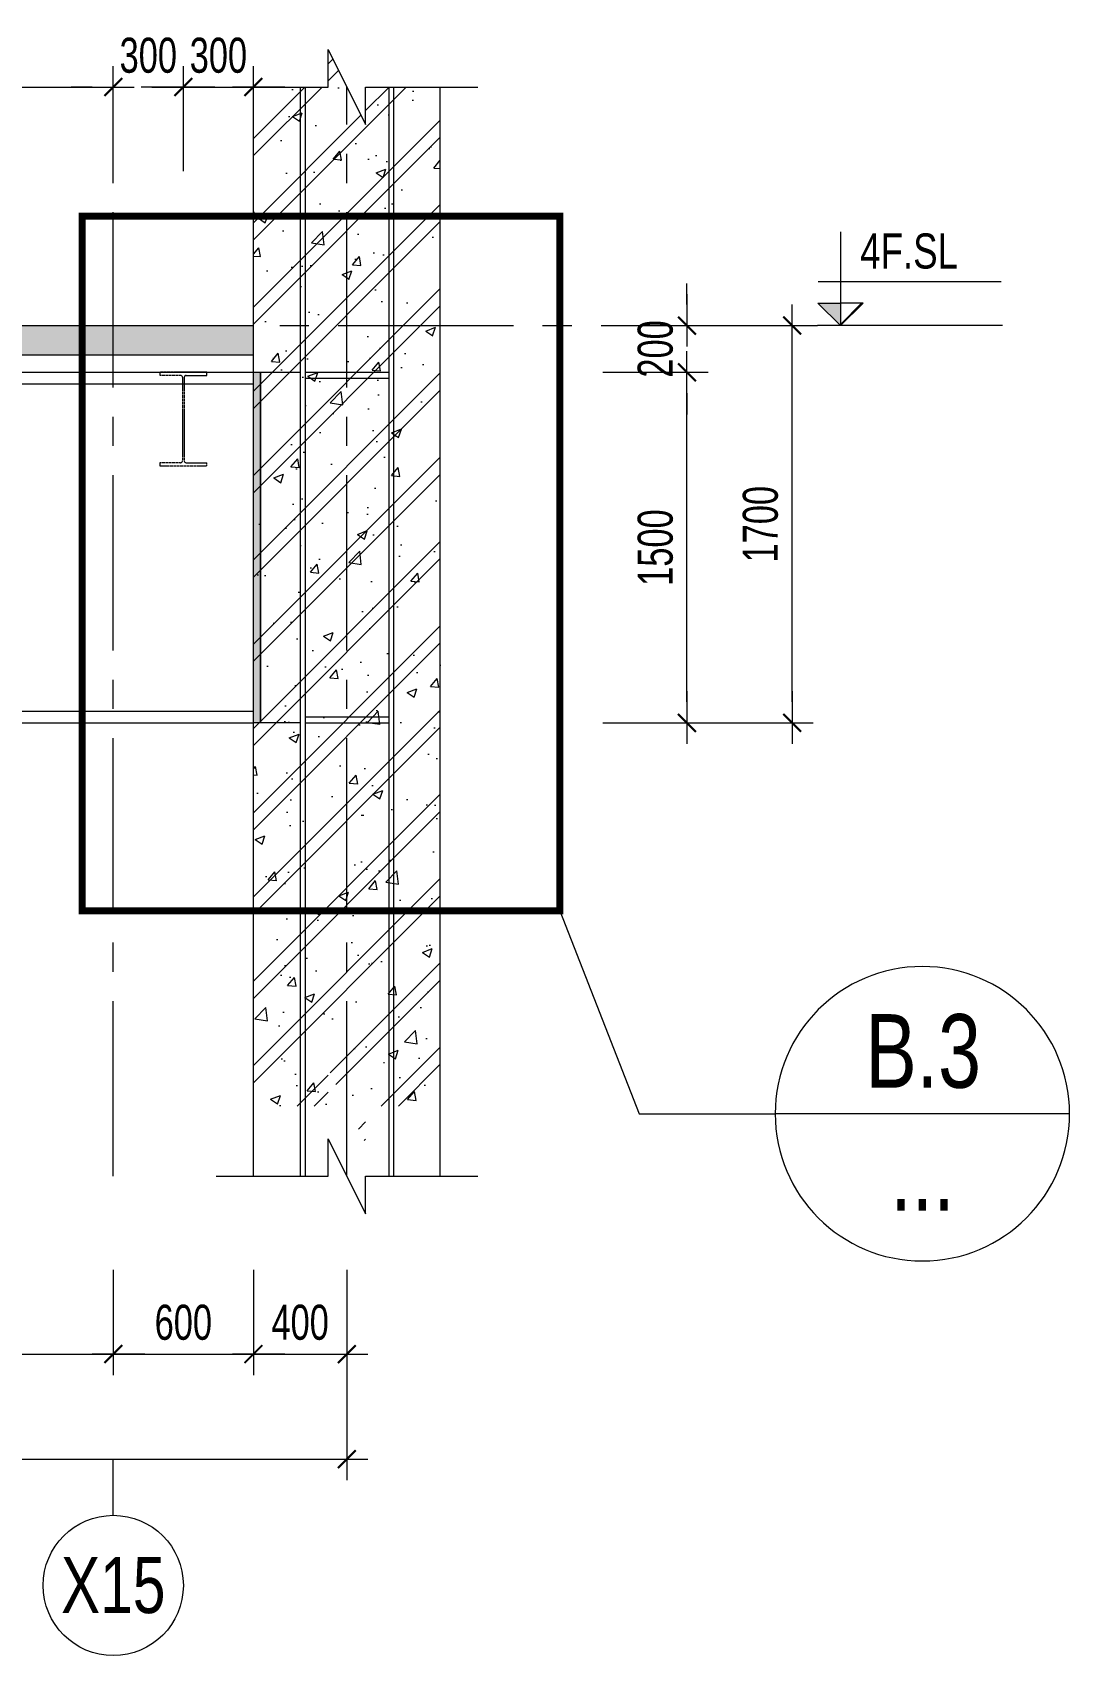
# Model space of a CAD drawing. Header units: millimetres. Extents: x 84463 to 294191, y -61495 to 44118.
# Drawn here: x 215890 to 220329, y -20101 to -13156 of the extents above; entities that cross this region are included whole.
import ezdxf
from ezdxf.enums import TextEntityAlignment as Align

# ---------------------------------------------------------------- set-up
doc = ezdxf.new("R2010")
doc.units = ezdxf.units.MM
doc.linetypes.add('CENTER2', pattern=[1.125, 0.75, -0.125, 0.125, -0.125])
doc.linetypes.add('HIDDEN2', pattern=[4.762499999999999, 3.175, -1.5875])
for name, color, linetype, lineweight in [('NDC_S-ANNO', 7, 'Continuous', 20), ('NDC_S-BEAM-STEL', 30, 'HIDDEN2', 18), ('NDC_S-DIMS', 1, 'Continuous', 15), ('NDC_S-HTCH-COL', 251, 'Continuous', 13), ('NDC_S-HTCH-MAT', 8, 'Continuous', 15), ('NDC_S-SLAB', 2, 'Continuous', 20), ('NDC_S-TEXT-SYMB', 7, 'Continuous', 20), ('NDC_S_ANNO', 7, 'Continuous', 20), ('NDC_S_AXIS', 5, 'CENTER2', 13), ('NDC_S_CONTINUOUS', 3, 'Continuous', 20), ('NDC_S_DIM', 1, 'Continuous', 15), ('NDC_S_ENG TEXT', 2, 'Continuous', 20), ('NDC_S_SYMBOL', 1, 'Continuous', 15), ('NDC_S_TEXT SYMBOL', 7, 'Continuous', 20)]:
    doc.layers.add(name, color=color, linetype=linetype, lineweight=lineweight)
doc.styles.add('NDC_ANNO', font='', dxfattribs={"width": 0.8})
doc.styles.add('NDC_DIM', font='', dxfattribs={"width": 0.75})
doc.styles.get('NDC_ANNO').set_extended_font_data('Dotum')
doc.styles.get('NDC_DIM').set_extended_font_data('Dotum')
doc.dimstyles.new('NDC_dim_60', dxfattribs={"dimscale": 60, "dimtxt": 2.5, "dimasz": 1.5, "dimexe": 1.5, "dimexo": 2.5, "dimgap": 1, "dimtad": 1, "dimdec": 0, "dimrnd": 0.001, "dimzin": 0, "dimdsep": 46, "dimtxsty": 'NDC_DIM', "dimblk": 'DIMMARK', "dimcen": 0, "dimdle": 1.2, "dimclrd": 256, "dimclre": 256, "dimclrt": 3, "dimadec": 0, "dimazin": 0, "dimtfac": 1, "dimtdec": 0, "dimtix": 1, "dimtofl": 0, "dimtmove": 2, "dimatfit": 3, "dimfxl": 6, "dimfxlon": 1, "dimtolj": 1, "dimtzin": 0, "dimlwd": -1, "dimlwe": -1, "dimarcsym": 0})

# ---------------------------------------------------------------- blocks, each defined once
blk = doc.blocks.new('DIMMARK')
at = {"layer": 'NDC_S_DIM', "color": 1}
blk.add_line((-1.5, 0), (1, 0), dxfattribs=at)
at = {"layer": 'NDC_S_DIM', "color": 2, "const_width": 0.1}
blk.add_lwpolyline([(-0.4242640687119285, -0.4242640687119285), (0.4242640687119285, 0.4242640687119285)], dxfattribs=at)
blk = doc.blocks.new('*D383')
at = {"layer": 'Defpoints', "color": 0, "transparency": 16777216}
for p in [(207836.204028971, -18050.2405760814), (216236.1580600715, -18050.2405760814), (216236.1580600715, -18810.93172353373)]:
    blk.add_point(p, dxfattribs=at)
at = {"layer": 'NDC_S-DIMS', "transparency": 16777216}
for p, q in [((207836.204028971, -18450.93172353373), (207836.204028971, -18900.93172353373)), ((216236.1580600715, -18450.93172353373), (216236.1580600715, -18900.93172353373)), ((207926.204028971, -18810.93172353373), (216146.1580600715, -18810.93172353373))]:
    blk.add_line(p, q, dxfattribs=at)
at = {"layer": 'NDC_S-DIMS', "transparency": 16777216, "xscale": 90, "yscale": 90, "zscale": 90, "rotation": 180}
blk.add_blockref('DIMMARK', (207836.204028971, -18810.93172353373), dxfattribs=at)
at = {"layer": 'NDC_S-DIMS', "transparency": 16777216, "xscale": 90, "yscale": 90, "zscale": 90}
blk.add_blockref('DIMMARK', (216236.1580600715, -18810.93172353373), dxfattribs=at)
at = {"layer": 'NDC_S-DIMS', "color": 3, "transparency": 16777216, "insert": (212036.1810445213, -18675.829959626), "char_height": 150, "attachment_point": 5, "style": 'NDC_DIM'}
blk.add_mtext('\\A1;8400', dxfattribs=at)
blk = doc.blocks.new('*D384')
at = {"layer": 'Defpoints', "color": 0, "transparency": 16777216}
for p in [(216236.1580600715, -18050.2405760814), (216836.1580600715, -18050.2405760814), (216836.1580600715, -18810.93172353373)]:
    blk.add_point(p, dxfattribs=at)
at = {"layer": 'NDC_S-DIMS', "transparency": 16777216}
for p, q in [((216236.1580600715, -18450.93172353373), (216236.1580600715, -18900.93172353373)), ((216836.1580600715, -18450.93172353373), (216836.1580600715, -18900.93172353373)), ((216326.1580600715, -18810.93172353373), (216746.1580600715, -18810.93172353373))]:
    blk.add_line(p, q, dxfattribs=at)
at = {"layer": 'NDC_S-DIMS', "transparency": 16777216, "xscale": 90, "yscale": 90, "zscale": 90, "rotation": 180}
blk.add_blockref('DIMMARK', (216236.1580600715, -18810.93172353373), dxfattribs=at)
at = {"layer": 'NDC_S-DIMS', "transparency": 16777216, "xscale": 90, "yscale": 90, "zscale": 90}
blk.add_blockref('DIMMARK', (216836.1580600715, -18810.93172353373), dxfattribs=at)
at = {"layer": 'NDC_S-DIMS', "color": 3, "transparency": 16777216, "insert": (216536.1580600715, -18675.829959626), "char_height": 150, "attachment_point": 5, "style": 'NDC_DIM'}
blk.add_mtext('\\A1;600', dxfattribs=at)
blk = doc.blocks.new('*D385')
at = {"layer": 'Defpoints', "color": 0, "transparency": 16777216}
for p in [(216836.1580600715, -18050.2405760814), (217236.1580600715, -18050.2405760814), (217236.1580600715, -18810.93172353373)]:
    blk.add_point(p, dxfattribs=at)
at = {"layer": 'NDC_S-DIMS', "transparency": 16777216}
for p, q in [((216836.1580600715, -18450.93172353373), (216836.1580600715, -18900.93172353373)), ((217236.1580600715, -18450.93172353373), (217236.1580600715, -18900.93172353373)), ((216926.1580600715, -18810.93172353373), (217146.1580600715, -18810.93172353373))]:
    blk.add_line(p, q, dxfattribs=at)
at = {"layer": 'NDC_S-DIMS', "transparency": 16777216, "xscale": 90, "yscale": 90, "zscale": 90, "rotation": 180}
blk.add_blockref('DIMMARK', (216836.1580600715, -18810.93172353373), dxfattribs=at)
at = {"layer": 'NDC_S-DIMS', "transparency": 16777216, "xscale": 90, "yscale": 90, "zscale": 90}
blk.add_blockref('DIMMARK', (217236.1580600715, -18810.93172353373), dxfattribs=at)
at = {"layer": 'NDC_S-DIMS', "color": 3, "transparency": 16777216, "insert": (217036.1580600715, -18675.829959626), "char_height": 150, "attachment_point": 5, "style": 'NDC_DIM'}
blk.add_mtext('\\A1;400', dxfattribs=at)
blk = doc.blocks.new('*D386')
at = {"layer": 'Defpoints', "color": 0, "transparency": 16777216}
for p in [(189536.204028971, -18050.2405760814), (217236.1580600715, -18050.2405760814), (217236.1580600715, -19260.93172353373)]:
    blk.add_point(p, dxfattribs=at)
at = {"layer": 'NDC_S-DIMS', "transparency": 16777216}
for p, q in [((189536.204028971, -18900.93172353373), (189536.204028971, -19350.93172353373)), ((217236.1580600715, -18900.93172353373), (217236.1580600715, -19350.93172353373)), ((189626.204028971, -19260.93172353373), (217146.1580600715, -19260.93172353373))]:
    blk.add_line(p, q, dxfattribs=at)
at = {"layer": 'NDC_S-DIMS', "transparency": 16777216, "xscale": 90, "yscale": 90, "zscale": 90, "rotation": 180}
blk.add_blockref('DIMMARK', (189536.204028971, -19260.93172353373), dxfattribs=at)
at = {"layer": 'NDC_S-DIMS', "transparency": 16777216, "xscale": 90, "yscale": 90, "zscale": 90}
blk.add_blockref('DIMMARK', (217236.1580600715, -19260.93172353373), dxfattribs=at)
at = {"layer": 'NDC_S-DIMS', "color": 3, "transparency": 16777216, "insert": (203386.1810445213, -19125.829959626), "char_height": 150, "attachment_point": 5, "style": 'NDC_DIM'}
blk.add_mtext('\\A1;27700', dxfattribs=at)
blk = doc.blocks.new('*D387')
at = {"layer": 'Defpoints', "color": 0, "transparency": 16777216}
for p in [(217636.1580600716, -14609.90031742239), (218691.9383203792, -14609.90031742239), (217636.1580600716, -16109.90031742239)]:
    blk.add_point(p, dxfattribs=at)
at = {"layer": 'NDC_S-DIMS', "transparency": 16777216}
for p, q in [((218331.9383203792, -14609.90031742239), (218781.9383203792, -14609.90031742239)), ((218691.9383203792, -16019.90031742239), (218691.9383203792, -14699.90031742239)), ((218331.9383203792, -16109.90031742239), (218781.9383203792, -16109.90031742239))]:
    blk.add_line(p, q, dxfattribs=at)
at = {"layer": 'NDC_S-DIMS', "transparency": 16777216, "xscale": 90, "yscale": 90, "zscale": 90}
for p, rotation in [((218691.9383203792, -14609.90031742239), 90), ((218691.9383203792, -16109.90031742239), 270)]:
    blk.add_blockref('DIMMARK', p, dxfattribs=dict(at, rotation=rotation))
at = {"layer": 'NDC_S-DIMS', "color": 3, "transparency": 16777216, "insert": (218556.8365564714, -15359.90031742245), "char_height": 150, "attachment_point": 5, "rotation": 90, "style": 'NDC_DIM'}
blk.add_mtext('\\A1;1500', dxfattribs=at)
blk = doc.blocks.new('*D388')
at = {"layer": 'Defpoints', "color": 0, "transparency": 16777216}
for p in [(217636.1580600716, -14409.90031742239), (218691.9383203789, -14409.90031742239), (217636.1580600716, -14609.90031742239)]:
    blk.add_point(p, dxfattribs=at)
at = {"layer": 'NDC_S-DIMS', "transparency": 16777216}
for p, q in [((218691.9383203789, -14319.90031742239), (218691.9383203789, -14229.90031742239)), ((218331.9383203789, -14409.90031742239), (218781.9383203789, -14409.90031742239)), ((218331.9383203789, -14609.90031742239), (218781.9383203789, -14609.90031742239)), ((218691.9383203789, -14699.90031742239), (218691.9383203789, -14789.90031742239))]:
    blk.add_line(p, q, dxfattribs=at)
at = {"layer": 'NDC_S-DIMS', "transparency": 16777216, "xscale": 90, "yscale": 90, "zscale": 90}
for p, rotation in [((218691.9383203789, -14409.90031742239), 270), ((218691.9383203789, -14609.90031742239), 90)]:
    blk.add_blockref('DIMMARK', p, dxfattribs=dict(at, rotation=rotation))
at = {"layer": 'NDC_S-DIMS', "color": 3, "transparency": 16777216, "insert": (218556.8365564712, -14509.90031742245), "char_height": 150, "attachment_point": 5, "rotation": 90, "style": 'NDC_DIM'}
blk.add_mtext('\\A1;200', dxfattribs=at)
blk = doc.blocks.new('*D389')
at = {"layer": 'Defpoints', "color": 0, "transparency": 16777216}
for p in [(217636.1580600716, -14409.90031742239), (219141.9383203792, -14409.90031742239), (217636.1580600716, -16109.90031742239)]:
    blk.add_point(p, dxfattribs=at)
at = {"layer": 'NDC_S-DIMS', "transparency": 16777216}
for p, q in [((218781.9383203792, -14409.90031742239), (219231.9383203792, -14409.90031742239)), ((219141.9383203792, -16019.90031742239), (219141.9383203792, -14499.90031742239)), ((218781.9383203792, -16109.90031742239), (219231.9383203792, -16109.90031742239))]:
    blk.add_line(p, q, dxfattribs=at)
at = {"layer": 'NDC_S-DIMS', "transparency": 16777216, "xscale": 90, "yscale": 90, "zscale": 90}
for p, rotation in [((219141.9383203792, -14409.90031742239), 90), ((219141.9383203792, -16109.90031742239), 270)]:
    blk.add_blockref('DIMMARK', p, dxfattribs=dict(at, rotation=rotation))
at = {"layer": 'NDC_S-DIMS', "color": 3, "transparency": 16777216, "insert": (219006.8365564714, -15259.90031742245), "char_height": 150, "attachment_point": 5, "rotation": 90, "style": 'NDC_DIM'}
blk.add_mtext('\\A1;1700', dxfattribs=at)
blk = doc.blocks.new('kata_block_CT')
at = {"layer": 'NDC_S_ANNO'}
blk.add_hatch(color=3, dxfattribs=at).paths.add_polyline_path([(0, 1.596954857557648), (-1.612010908633238, 1.596954857557648), (0, 0)])
at = {"layer": 'NDC_S_ANNO', "ltscale": 50}
h = blk.add_hatch(dxfattribs=at)
h.set_pattern_fill('ANSI31', color=256, scale=1.406250541793835, style=0)
h.set_pattern_definition([(45.00000000000001, (0, 5.456968210637569e-12), (-3.157122508925224, 3.157122508925225), [])])
h.paths.add_polyline_path([(0, 1.596954857557648), (0, 0), (1.612010908924276, 1.596954857557648)])
for p, q in [((-1.592704896858777, 3.140833880479477), (11.46947077315417, 3.140833880479477)), ((11.56125648126181, 5.456968210637569e-12), (-1.63869572513795, 5.456968210637569e-12))]:
    blk.add_line(p, q, dxfattribs=at)
for points in [[(0, 6.69495074864426), (0, 0)], [(0, 0), (-1.612010908924276, 1.596954857557648), (0, 1.596954857557648)], [(0, 0), (1.612010908924276, 1.596954857557648), (0, 1.596954857557648)]]:
    blk.add_lwpolyline(points, dxfattribs=at)
at = {"layer": 'NDC_S_ANNO', "color": 8, "ltscale": 50}
blk.add_lwpolyline([(0, 0), (-1.612010908633238, 1.596954857557648), (0, 1.596954857557648)], dxfattribs=at)
at = {"layer": 'NDC_S_TEXT SYMBOL', "color": 3, "style": 'NDC_ANNO', "width": 0.8}
blk.add_attdef('CT', (1.409564409346785, 4.068271311703938), '', height=2.5, dxfattribs=at)
blk = doc.blocks.new('*U14')
at = {"layer": 'NDC_S_SYMBOL'}
blk.add_line((3.061616997868383e-16, 5), (4.286263797015736e-16, 9), dxfattribs=at)
blk.add_circle((0, 0), 5, dxfattribs=at)
at = {"layer": 'NDC_S_TEXT SYMBOL', "color": 7, "style": 'NDC_ANNO', "width": 0.8}
blk.add_attdef('GRID', text='', height=4, dxfattribs=at).set_placement((0, 0), align=Align.MIDDLE)
blk = doc.blocks.new('MARK4')
at = {"layer": 'NDC_S_ANNO'}
blk.add_line((-5, 0), (5, 0), dxfattribs=at)
blk.add_circle((0, 0), 5, dxfattribs=at)
blk = doc.blocks.new('*D363')
at = {"layer": 'Defpoints', "color": 0, "transparency": 16777216}
for p in [(216236.1580600715, -13389.27506654527), (215036.2040292032, -13941.50779606106), (216236.1580600715, -13941.50779606106)]:
    blk.add_point(p, dxfattribs=at)
at = {"layer": 'NDC_S-DIMS', "transparency": 16777216}
for p, q in [((215036.2040292032, -13749.27506654527), (215036.2040292032, -13299.27506654527)), ((216236.1580600715, -13749.27506654527), (216236.1580600715, -13299.27506654527)), ((215126.2040292032, -13389.27506654527), (216146.1580600715, -13389.27506654527))]:
    blk.add_line(p, q, dxfattribs=at)
at = {"layer": 'NDC_S-DIMS', "transparency": 16777216, "xscale": 90, "yscale": 90, "zscale": 90, "rotation": 180}
blk.add_blockref('DIMMARK', (215036.2040292032, -13389.27506654527), dxfattribs=at)
at = {"layer": 'NDC_S-DIMS', "transparency": 16777216, "xscale": 90, "yscale": 90, "zscale": 90}
blk.add_blockref('DIMMARK', (216236.1580600715, -13389.27506654527), dxfattribs=at)
at = {"layer": 'NDC_S-DIMS', "color": 3, "transparency": 16777216, "insert": (215636.1810446374, -13254.17330263754), "char_height": 150, "attachment_point": 5, "style": 'NDC_DIM'}
blk.add_mtext('\\A1;1200', dxfattribs=at)
blk = doc.blocks.new('*D364')
at = {"layer": 'Defpoints', "color": 0, "transparency": 16777216}
for p in [(216536.204029009, -13389.27506654527), (216236.1580600715, -13941.50779606106), (216536.204029009, -13941.50779606106)]:
    blk.add_point(p, dxfattribs=at)
at = {"layer": 'NDC_S-DIMS', "transparency": 16777216}
for p, q in [((216236.1580600715, -13749.27506654527), (216236.1580600715, -13299.27506654527)), ((216536.204029009, -13749.27506654527), (216536.204029009, -13299.27506654527)), ((216146.1580600715, -13389.27506654527), (216056.1580600715, -13389.27506654527)), ((216626.204029009, -13389.27506654527), (216716.204029009, -13389.27506654527))]:
    blk.add_line(p, q, dxfattribs=at)
at = {"layer": 'NDC_S-DIMS', "transparency": 16777216, "xscale": 90, "yscale": 90, "zscale": 90}
blk.add_blockref('DIMMARK', (216236.1580600715, -13389.27506654527), dxfattribs=at)
at = {"layer": 'NDC_S-DIMS', "transparency": 16777216, "xscale": 90, "yscale": 90, "zscale": 90, "rotation": 180}
blk.add_blockref('DIMMARK', (216536.204029009, -13389.27506654527), dxfattribs=at)
at = {"layer": 'NDC_S-DIMS', "color": 3, "transparency": 16777216, "insert": (216386.1810445403, -13254.17330263754), "char_height": 150, "attachment_point": 5, "style": 'NDC_DIM'}
blk.add_mtext('\\A1;300', dxfattribs=at)
blk = doc.blocks.new('*D365')
at = {"layer": 'Defpoints', "color": 0, "transparency": 16777216}
for p in [(216836.1580600715, -13389.27506654527), (216536.204029009, -13941.50779606106), (216836.1580600715, -13941.50779606106)]:
    blk.add_point(p, dxfattribs=at)
at = {"layer": 'NDC_S-DIMS', "transparency": 16777216}
for p, q in [((216536.204029009, -13749.27506654527), (216536.204029009, -13299.27506654527)), ((216836.1580600715, -13749.27506654527), (216836.1580600715, -13299.27506654527)), ((216446.204029009, -13389.27506654527), (216356.204029009, -13389.27506654527)), ((216926.1580600715, -13389.27506654527), (217016.1580600715, -13389.27506654527))]:
    blk.add_line(p, q, dxfattribs=at)
at = {"layer": 'NDC_S-DIMS', "transparency": 16777216, "xscale": 90, "yscale": 90, "zscale": 90}
blk.add_blockref('DIMMARK', (216536.204029009, -13389.27506654527), dxfattribs=at)
at = {"layer": 'NDC_S-DIMS', "transparency": 16777216, "xscale": 90, "yscale": 90, "zscale": 90, "rotation": 180}
blk.add_blockref('DIMMARK', (216836.1580600715, -13389.27506654527), dxfattribs=at)
at = {"layer": 'NDC_S-DIMS', "color": 3, "transparency": 16777216, "insert": (216686.1810445403, -13254.17330263754), "char_height": 150, "attachment_point": 5, "style": 'NDC_DIM'}
blk.add_mtext('\\A1;300', dxfattribs=at)
blk = doc.blocks.new('*U6065')
for p, q in [((88, 387), (-1.13686837721616e-13, 386.9999999999999)), ((96, 379), (96, 21.00000114960898)), ((104, 378.9999962593825), (104, 21)), ((112, 387), (200, 387)), ((88, 13), (0, 12.99999999999998)), ((112, 13), (200, 13.00000000000001))]:
    blk.add_line(p, q)
for points in [[(200, 387), (199.9999999999999, 400), (-1.224646799147353e-13, 400), (-1.184845778175064e-13, 386.9999999999999)], [(-3.980102097228892e-15, 12.99999999999998), (0, 0), (200, 0), (200, 13.00000000000001)]]:
    blk.add_lwpolyline(points)
for centre, start, end in [((88, 379), 360, 450), ((112, 379), 89.9999999999999, 180.0000267901994), ((88, 21), 270, 360.000008233468), ((112, 21), 180, 270)]:
    blk.add_arc(centre, 7.999999999999999, start, end)

msp = doc.modelspace()

# ---------------------------------------------------------------- hatches: boundary and pattern name
at = {"layer": 'NDC_S-HTCH-COL'}
h = msp.add_hatch(color=256, dxfattribs=at)
h.dxf.hatch_style = 1
h.paths.add_polyline_path([(216836.1580600716, -14609.90031742239), (216866.1580600716, -14609.90031742239), (216866.1580600715, -16109.90031742239), (216836.1580600715, -16109.90031742239)])
at = {"layer": 'NDC_S-HTCH-MAT'}
h = msp.add_hatch(dxfattribs=at)
h.set_pattern_fill('BT-01', color=256, scale=60, pattern_type=2)
h.set_pattern_definition([(49.99999999999999, (100919.999999987, 81726.85565600211), (430.3561095604521, -37.65128098955707), [45, -495]), (355, (100919.999999987, 81726.85565600211), (-83.25080016780001, 451.3152802200071), [36, -396]), (100.4514, (100955.863007987, 81723.7180520021), (347.1056290284129, 413.6637252365721), [38.244114, -420.6852672]), (46.18420000000001, (100919.999999987, 81846.85565600211), (640.3446291753867, -99.31140859741085), [67.5, -742.5]), (96.6356, (100973.362046987, 81838.57967180212), (560.797623329222, 584.470722540265), [57.3661728, -631.0278]), (351.1842, (100919.999999987, 81846.85565600211), (560.7971670801763, 584.4711605551947), [54, -594]), (21, (100979.999999987, 81816.85565600211), (358.144231271077, -241.5713343992033), [45, -495]), (326.0000000000001, (100979.999999987, 81816.85565600211), (145.989199152949, 435.0900270281118), [36, -396]), (71.4514, (101009.845339787, 81796.72469240212), (504.1335771488939, 193.5182980259714), [38.244114, -420.6852672]), (37.50000000000001, (100919.999999987, 81726.85565600211), (7.295913190374401, 199.7363122987869), [0, -391.2, 0, -402, 0, -397.5]), (7.499999999999999, (100919.999999987, 81726.85565600211), (157.8417224652892, 236.6470271294161), [0, -229.2, 0, -382.2, 0, -151.5]), (327.5, (100786.199999987, 81726.85565600211), (320.2934617034454, -13.53292304062785), [0, -150, 0, -468, 0, -621]), (317.5, (100726.199999987, 81726.85565600211), (349.9117016054317, 60.06298939939064), [0, -195, 0, -310.8, 0, -441]), (45, (100919.999999987, 81726.85565600211), (-180.3122292025696, 180.3122292025696), []), (45, (100919.999999987, 81800.35565600211), (-180.3122292025696, 180.3122292025696), [])])
h.paths.add_polyline_path([(216836.1580600715, -17750.2405760814), (217156.1580600715, -17750.2405760814), (217156.1580600715, -17590.24057608144), (217316.1580600715, -17910.2405760814), (217316.1580600715, -17750.2405760814), (217636.1580600715, -17750.2405760814), (217636.1580600716, -13389.27506654528), (217316.1580600716, -13389.27506654527), (217316.1580600715, -13549.27506654532), (217156.1580600715, -13229.27506654525), (217156.1580600715, -13389.27506654527), (216836.1580600715, -13389.27506654527)])
h = msp.add_hatch(dxfattribs=at)
h.set_pattern_fill('BT-01', color=256, scale=30, pattern_type=2)
h.set_pattern_definition([(49.99999999999999, (50460, 16799.99999997991), (215.178054780226, -18.82564049477853), [22.5, -247.5]), (355, (50460, 16799.99999997991), (-41.6254000839, 225.6576401100035), [18, -198]), (100.4514, (50477.931504, 16798.43119797991), (173.5528145142065, 206.8318626182861), [19.122057, -210.3426336]), (46.18420000000001, (50460, 16859.99999997991), (320.1723145876933, -49.65570429870542), [33.75, -371.25]), (96.6356, (50486.6810235, 16855.86200787991), (280.398811664611, 292.2353612701325), [28.6830864, -315.5139]), (351.1842, (50460, 16859.99999997991), (280.3985835400882, 292.2355802775974), [27, -297]), (21, (50490, 16844.99999997991), (179.0721156355385, -120.7856671996016), [22.5, -247.5]), (326.0000000000001, (50490, 16844.99999997991), (72.99459957647451, 217.5450135140559), [18, -198]), (71.4514, (50504.9226699, 16834.93451817991), (252.066788574447, 96.75914901298572), [19.122057, -210.3426336]), (37.50000000000001, (50460, 16799.99999997991), (3.647956595187201, 99.86815614939344), [0, -195.6, 0, -201, 0, -198.75]), (7.499999999999999, (50460, 16799.99999997991), (78.92086123264458, 118.3235135647081), [0, -114.6, 0, -191.1, 0, -75.75]), (327.5, (50393.1, 16799.99999997991), (160.1467308517227, -6.766461520313927), [0, -75, 0, -234, 0, -310.5]), (317.5, (50363.1, 16799.99999997991), (174.9558508027159, 30.03149469969532), [0, -97.5, 0, -155.4, 0, -220.5]), (45, (50460, 16799.99999997991), (-90.15611460128481, 90.15611460128481), []), (45, (50460, 16836.74999997991), (-90.15611460128481, 90.15611460128481), [])])
h.paths.add_polyline_path([(216836.1580600715, -14409.90031742239), (189936.204028971, -14409.90031742239), (189936.204028971, -14534.90031742239), (216836.1580600715, -14534.90031742239)])

# ---------------------------------------------------------------- linework, layer by layer
at = {"layer": 'NDC_S-ANNO', "linetype": 'HIDDEN2', "ltscale": 80, "const_width": 29.99999999999999}
msp.add_lwpolyline([(218147.3257805058, -13941.50779606106), (216103.0334249903, -13941.50779606106), (216103.0334249903, -16913.90689133441), (218147.3257805058, -16913.90689133441)], close=True, dxfattribs=at)
at = {"layer": 'NDC_S-ANNO'}
msp.add_lwpolyline([(218147.3257805058, -16913.90689133441), (218486.9031748482, -17782.5860634688), (219069.432249231, -17782.5860634688)], dxfattribs=at)
at = {"layer": 'NDC_S-HTCH-MAT'}
msp.add_line((189936.204028971, -14534.90031742239), (216836.1580600715, -14534.90031742239), dxfattribs=at)
for points in [[(216676.1580600715, -13389.27506654527), (217156.1580600715, -13389.27506654527), (217156.1580600715, -13229.27506654527), (217316.1580600715, -13549.27506654527), (217316.1580600715, -13389.27506654527), (217796.1580600715, -13389.27506654527)], [(216676.1580600715, -18050.2405760814), (217156.1580600715, -18050.2405760814), (217156.1580600715, -17890.2405760814), (217316.1580600715, -18210.2405760814), (217316.1580600715, -18050.2405760814), (217796.1580600715, -18050.2405760814)]]:
    msp.add_lwpolyline(points, dxfattribs=at)
at = {"layer": 'NDC_S-SLAB'}
for p, q in [((217057.1580600716, -14609.90031742238), (217415.1580600715, -14609.90031742239)), ((217057.1580600716, -14634.90031742238), (217415.1580600715, -14634.90031742239)), ((217057.1580600716, -16084.90031742239), (217415.1580600715, -16084.90031742239)), ((217057.1580600716, -16109.90031742239), (217415.1580600715, -16109.90031742239))]:
    msp.add_line(p, q, dxfattribs=at)
for points in [[(216836.1580600716, -14609.90031742239), (216866.1580600716, -14609.90031742239), (216866.1580600715, -16109.90031742239), (216836.1580600715, -16109.90031742239)], [(216866.1580600716, -14609.90031742239), (217036.1580600715, -14609.90031742239), (217036.1580600714, -16109.9003174224), (216866.1580600715, -16109.9003174224)]]:
    msp.add_lwpolyline(points, close=True, dxfattribs=at)
at = {"layer": 'NDC_S_AXIS', "ltscale": 1000}
for p, q in [((216236.1580600715, -18050.2405760814), (216236.1580600715, -13389.27506654527)), ((217236.1580600715, -18050.2405760814), (217236.1580600715, -13389.27506654527)), ((187949.0098780487, -14409.90031742239), (219250.3574014954, -14409.90031742239))]:
    msp.add_line(p, q, dxfattribs=at)
at = {"layer": 'NDC_S_CONTINUOUS'}
for p, q in [((216836.1580600715, -18050.2405760814), (216836.1580600715, -13389.27506654527)), ((217636.1580600715, -18050.2405760814), (217636.1580600715, -13389.27506654527)), ((189936.204028971, -14409.90031742239), (216836.1580600715, -14409.90031742239)), ((189936.204028971, -14609.90031742239), (216836.1580600715, -14609.90031742239)), ((189936.204028971, -14659.90031742239), (216836.1580600715, -14659.90031742239)), ((189936.204028971, -16109.90031742239), (216836.1580600715, -16109.90031742239)), ((192756.204028971, -16059.90031742239), (216836.1580600715, -16059.90031742239))]:
    msp.add_line(p, q, dxfattribs=at)
at = {"layer": 'NDC_S_ENG TEXT', "ltscale": 2000}
for p, q in [((217036.1580600715, -13389.27506654527), (217036.1580600715, -18050.2405760814)), ((217057.1580600716, -13389.27506654527), (217057.1580600716, -18050.2405760814)), ((217415.1580600715, -13389.27506654527), (217415.1580600715, -18050.2405760814)), ((217436.1580600716, -13389.27506654527), (217436.1580600716, -18050.2405760814))]:
    msp.add_line(p, q, dxfattribs=at)

# ---------------------------------------------------------------- block references
at = {"layer": 'NDC_S-ANNO'}
ref = msp.add_blockref('kata_block_CT', (219348.6791450037, -14409.90031742272), dxfattribs=dict(at, xscale=60, yscale=60, zscale=60))
ref.add_attrib('CT', '4F.SL', (219433.253009559, -14165.80403865991), dxfattribs={"layer": 'NDC_S-TEXT-SYMB', "color": 3, "height": 150, "style": 'NDC_ANNO', "width": 0.8})
at = {"layer": 'NDC_S-ANNO', "xscale": -125.9999999999999, "yscale": 125.9999999999999, "zscale": 125.9999999999999}
msp.add_blockref('MARK4', (219699.432249231, -17782.5860634688), dxfattribs=at)
at = {"layer": 'NDC_S-BEAM-STEL'}
msp.add_blockref('*U6065', (216436.204029009, -15009.90031742239), dxfattribs=at)
at = {"layer": 'NDC_S_AXIS', "xscale": 60, "yscale": 60, "zscale": 60}
msp.add_blockref('*U14', (216236.1580600845, -19800.9317235337), dxfattribs=at).add_auto_attribs({'GRID': 'X15'})

# ---------------------------------------------------------------- texts
at = {"layer": 'NDC_S-TEXT-SYMB', "style": 'NDC_ANNO', "width": 0.8}
for s, p in [('B.3', (219702.8515165308, -17513.84635580461)), ('...', (219699.7741746614, -18039.24701088702))]:
    msp.add_text(s, height=314.9999999999998, rotation=1.821382045186226e-05, dxfattribs=at).set_placement(p, align=Align.MIDDLE_CENTER)

# ---------------------------------------------------------------- dimensions: what is measured, and where the dimension line sits
at = {"layer": 'NDC_S-DIMS'}
for base, p1, p2, picture, middle in [((216236.1580600715, -13389.27506654527), (215036.2040292032, -13941.50779606106), (216236.1580600715, -13941.50779606106), '*D363', (215636.1810446374, -13254.17330263754)), ((216536.204029009, -13389.27506654527), (216236.1580600715, -13941.50779606106), (216536.204029009, -13941.50779606106), '*D364', (216386.1810445403, -13254.17330263754)), ((216836.1580600715, -13389.27506654527), (216536.204029009, -13941.50779606106), (216836.1580600715, -13941.50779606106), '*D365', (216686.1810445403, -13254.17330263754)), ((217236.1580600715, -19260.93172353373), (189536.204028971, -18050.2405760814), (217236.1580600715, -18050.2405760814), '*D386', (203386.1810445213, -19125.829959626)), ((216236.1580600715, -18810.93172353373), (207836.204028971, -18050.2405760814), (216236.1580600715, -18050.2405760814), '*D383', (212036.1810445213, -18675.829959626)), ((216836.1580600715, -18810.93172353373), (216236.1580600715, -18050.2405760814), (216836.1580600715, -18050.2405760814), '*D384', (216536.1580600715, -18675.829959626)), ((217236.1580600715, -18810.93172353373), (216836.1580600715, -18050.2405760814), (217236.1580600715, -18050.2405760814), '*D385', (217036.1580600715, -18675.829959626))]:
    dim = msp.add_linear_dim(base=base, p1=p1, p2=p2, dimstyle='NDC_dim_60', dxfattribs=at)
    dim.commit()
    dim.dimension.update_dxf_attribs({"geometry": picture, "text_midpoint": middle})
for base, p1, p2, picture, middle in [((218691.9383203789, -14409.90031742239), (217636.1580600715, -14609.90031742239), (217636.1580600715, -14409.90031742239), '*D388', (218556.8365564712, -14509.90031742245)), ((219141.9383203792, -14409.90031742239), (217636.1580600715, -16109.90031742239), (217636.1580600715, -14409.90031742239), '*D389', (219006.8365564714, -15259.90031742245)), ((218691.9383203792, -14609.90031742239), (217636.1580600715, -16109.90031742239), (217636.1580600715, -14609.90031742239), '*D387', (218556.8365564714, -15359.90031742245))]:
    dim = msp.add_linear_dim(base=base, p1=p1, p2=p2, angle=90, dimstyle='NDC_dim_60', dxfattribs=at)
    dim.commit()
    dim.dimension.update_dxf_attribs({"geometry": picture, "text_midpoint": middle})

doc.saveas('drawing.dxf')
